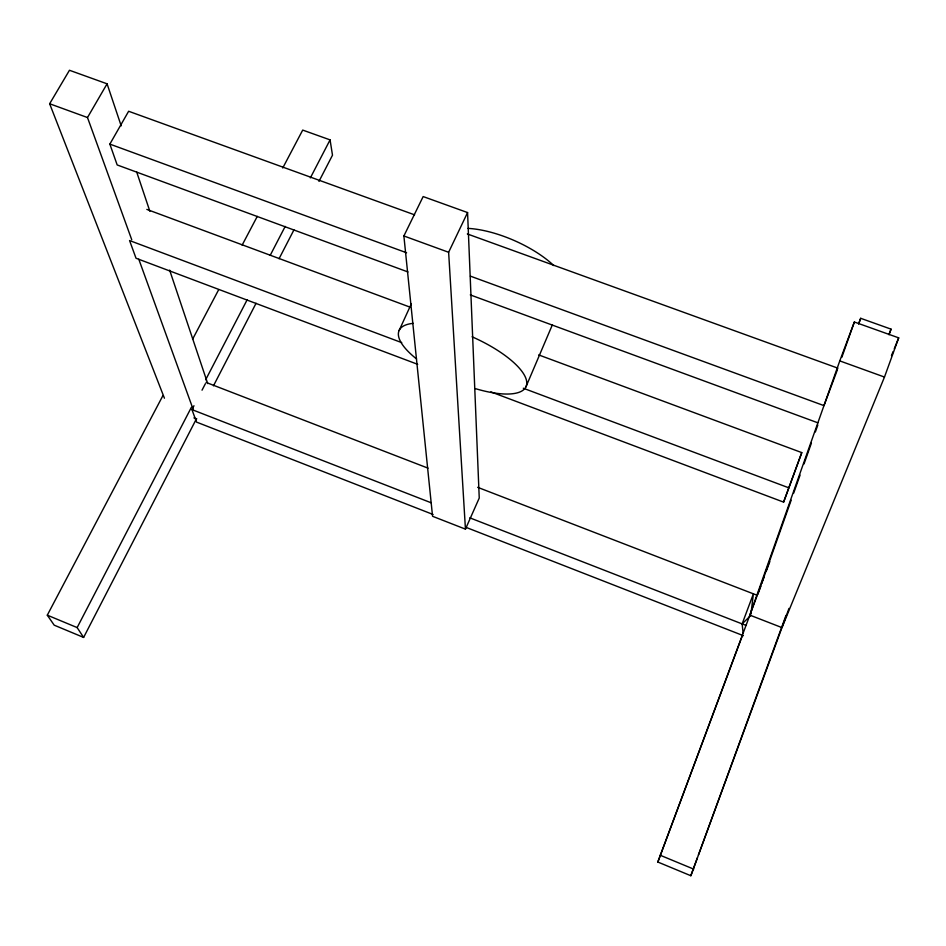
<?xml version="1.0" encoding="UTF-8"?>
<svg xmlns="http://www.w3.org/2000/svg" width="946" height="946" viewBox="0 0 946 946"><rect width="100%" height="100%" fill="white"/><g stroke="black" fill="none" stroke-linecap="round" stroke-linejoin="round"><path stroke-width="1.42" d="M750.935 614.084L753.394 593.828L742.125 623.911L743.118 633.075M788.988 608.432L690.84 875.736L657.837 862.031L757.238 595.318L477.659 487.32M490.879 391.88L783.607 502.125L801.77 452.602L538.688 354.916M801.77 452.602L783.607 502.125M839.776 360.899L749.835 615.125L781.975 627.612L884.475 377.052L898.7 337.852L854.356 322.007L839.776 360.899L884.475 377.052M791.163 500.198L761.53 583.777L764.132 576.871M793.635 493.233L800.056 475.129M804.005 463.978L811.408 443.083M815.369 431.944L817.841 424.979M841.822 357.328L854.356 322.007M858.743 323.733L860.694 318.305L891.061 329.149L889.039 334.683M690.84 875.736L697.427 857.726M698.432 854.959L786.008 615.397M757.711 594.053L761.033 585.16M766.189 571.337L769.808 561.664M858.625 323.839L860.694 318.305M657.837 862.031L742.492 635.334M757.722 594.561L760.821 586.272M837.47 369.531L823.966 405.621L470.375 276.137M888.933 334.517L891.061 329.149M891.463 355.613L893.13 351.522M894.254 348.79L898.7 337.852M525.917 386.914L552.275 325.057M465.444 529.133L479.244 498.045L467.572 212.566L423.158 196.567L403.883 235.968L432.559 516.291L465.444 529.133L448.629 252.275L467.572 212.566M399.106 330.556L411.262 303.962M162.96 395.511L47.3 615.172L54.194 625.164L83.615 637.427L196.555 418.581M213.465 385.826L256.07 303.264M279.07 258.707L293.946 229.878M318.968 181.396L332.495 155.191L330.071 139.878L302.708 130.087L282.748 167.998M83.615 637.427L77.146 627.588L191.376 407.336M205.649 379.795L247.131 299.823M270.249 255.254L285.195 226.401M310.359 177.895L330.071 139.878M433.043 514.47L196.496 422.082L191.955 409.606L193.977 405.728M202.03 390.178L205.388 383.698M192.558 339.283L218.715 289.606M242.129 245.144L257.277 216.386M407.974 271.963L117.174 164.947L109.854 144.111L128.632 111.261L414.585 214.837M131.754 239.764L87.493 117.541L107.075 83.816L69.46 70.264L49.641 103.753L164.438 398.207M742.125 623.911L750.769 615.491M467.336 233.946L837.967 368.195M49.641 103.753L87.493 117.541M403.883 235.968L448.629 252.275M109.854 144.111L406.591 252.771M470.292 294.904L817.876 422.815M146.831 209.397L409.914 307.095M401.743 342.641L129.578 240.556L136.023 258.246L417.694 364.328M523.315 388.238L788.574 487.734M206.051 382.409L428.018 468.152M191.955 409.606L431.281 502.834M469.795 517.829L745.992 625.412M193.93 417.884L196.638 418.936M466.059 527.371L743.402 635.688M660.166 855.231L693.702 869.126M47.3 615.172L77.146 627.588M138.79 259.216L193.114 409.216M107.075 83.816L121.183 125.842M136.709 172.066L149.87 211.289M169.63 270.118L207.718 383.579M472.089 336.8A69.389 23.756 23.8 0 1 526.756 382.373A69.389 23.756 23.8 0 1 475.341 388.617M416.536 358.924A69.389 23.756 23.8 0 1 413.236 323.343M467.986 228.388A68.041 26.523 23.8 0 1 553.788 265.566"/></g></svg>
